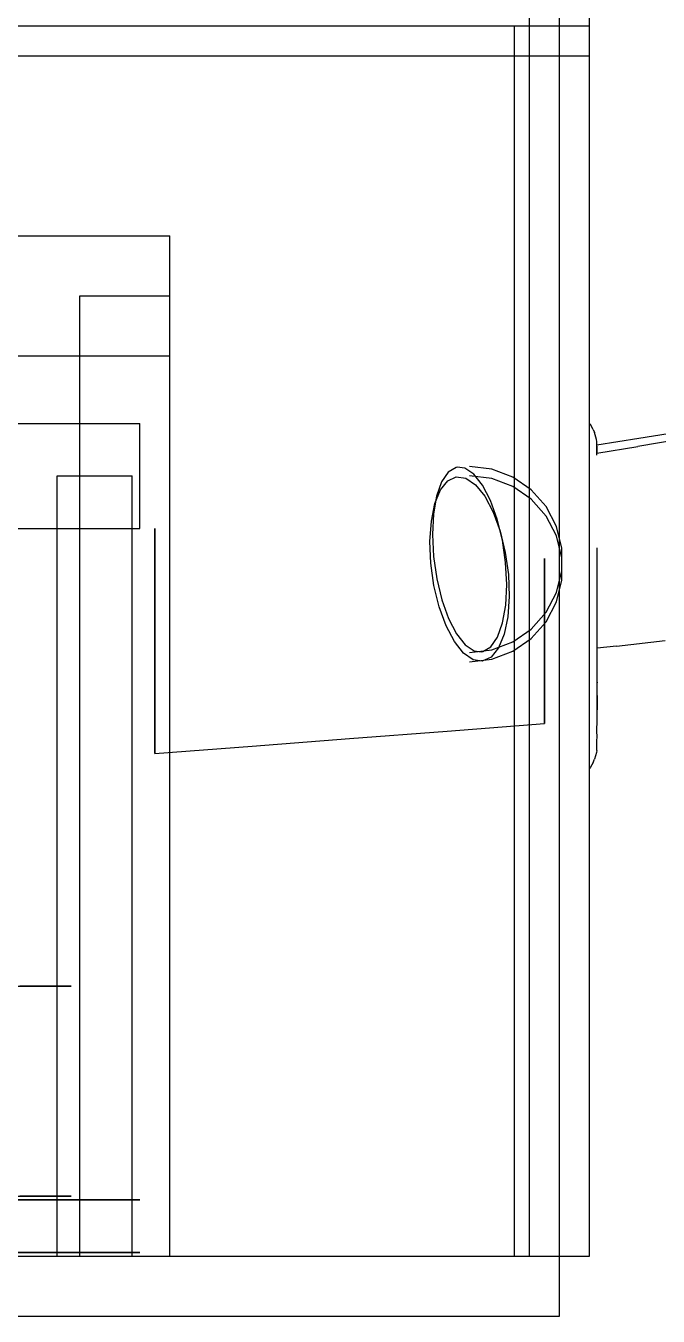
# Model space of a CAD drawing. Header units: millimetres. Extents: x -610 to 577, y -771 to 522.
# Drawn here: x 324.4 to 366.6, y 105 to 191 of the extents above; entities that cross this region are included whole.
import ezdxf

# ---------------------------------------------------------------- set-up
doc = ezdxf.new("R2010")
doc.units = ezdxf.units.MM
doc.layers.add('HIDDEN', color=8, linetype='Continuous')
doc.layers.add('VISIBLE', color=7, linetype='Continuous')

msp = doc.modelspace()

# ---------------------------------------------------------------- linework, layer by layer
at = {"layer": 'HIDDEN'}
for points in [[(358, 189), (358, 193)], [(358, 189), (358, 193)], [(360, 189), (360, 193)], [(360, 189), (360, 193)], [(360, 189), (360, 193)], [(362, 189), (362, 193)], [(253, 191), (357, 191)], [(253, 191), (357, 191)], [(253, 191), (357, 191)], [(253, 191), (357, 191)], [(357, 109), (357, 191)], [(357, 191), (360, 191)], [(357, 189), (357, 191)], [(357, 191), (360, 191)], [(357, 109), (357, 191)], [(357, 189), (357, 191)], [(357, 109), (357, 191)], [(357, 109), (357, 191)], [(358, 109), (358, 191)], [(358, 191), (362, 191)], [(358, 109), (358, 191)], [(358, 191), (362, 191)], [(358, 109), (358, 191)], [(358, 191), (362, 191)], [(360, 109), (360, 191)], [(360, 109), (360, 191)], [(362, 109), (362, 191)], [(362, 109), (362, 191)], [(362, 109), (362, 191)], [(362, 189), (362, 191)], [(250, 189), (360, 189)], [(250, 189), (360, 189)], [(250, 189), (360, 189)], [(358, 189), (362, 189)], [(358, 189), (362, 189)], [(276, 177), (334, 177)], [(276, 177), (334, 177)], [(334, 169), (334, 177)], [(334, 169), (334, 177)], [(328, 109), (328, 173)], [(328, 173), (334, 173)], [(328, 109), (328, 173)], [(328, 173), (334, 173)], [(334, 109), (334, 173)], [(334, 109), (334, 173)], [(276, 169), (334, 169)], [(276, 169), (334, 169)], [(278, 164.5), (332, 164.5)], [(278, 164.5), (332, 164.5)], [(332, 157.5), (332, 164.5)], [(332, 157.5), (332, 164.5)], [(326.5, 109), (326.5, 161)], [(326.5, 161), (331.5, 161)], [(326.5, 109), (326.5, 161)], [(326.5, 161), (331.5, 161)], [(331.5, 109), (331.5, 161)], [(331.5, 109), (331.5, 161)], [(352.577, 161.254), (352.131, 160.608)], [(352.561, 160.675), (353.114, 160.938)], [(353.105, 161.563), (352.577, 161.254)], [(353.17, 161.576), (353.105, 161.563)], [(353.114, 160.938), (353.758, 160.851)], [(353.685, 161.515), (353.17, 161.576)], [(354.283, 161.113), (353.685, 161.515)], [(353.758, 160.851), (354.396, 160.409)], [(355.484, 161.452), (354, 161.632)], [(355.484, 160.822), (354, 161.002)], [(354.865, 160.382), (354.283, 161.113)], [(356.881, 160.922), (355.484, 161.452)], [(356.881, 160.292), (355.484, 160.822)], [(358.111, 160.073), (356.881, 160.922)], [(351.694, 159.153), (352.072, 160.067)], [(352.131, 160.608), (351.795, 159.66)], [(352.072, 160.067), (352.561, 160.675)], [(354.396, 160.409), (355.01, 159.641)], [(355.396, 159.362), (354.865, 160.382)], [(358.111, 159.443), (356.881, 160.292)], [(359.102, 158.954), (358.111, 160.073)], [(351.451, 157.987), (351.694, 159.153)], [(351.795, 159.66), (351.586, 158.467)], [(355.01, 159.641), (355.566, 158.593)], [(355.847, 158.114), (355.396, 159.362)], [(359.102, 158.324), (358.111, 159.443)], [(351.586, 158.467), (351.518, 157.097)], [(355.566, 158.593), (356.031, 157.323)], [(359.797, 157.63), (359.102, 158.954)], [(359.797, 157.001), (359.102, 158.324)], [(278, 157.5), (332, 157.5)], [(278, 157.5), (332, 157.5)], [(333, 157.5), (333, 157.282)], [(333, 157.282), (333, 157.5)], [(333, 157.5), (333, 157.282)], [(333, 157.282), (333, 157.5)], [(333, 157.5), (333, 157.282)], [(333, 157.282), (333, 157.5)], [(333, 157.5), (333, 157.282)], [(333, 157.282), (333, 157.5)], [(351.355, 156.635), (351.451, 157.987)], [(356.19, 156.711), (355.847, 158.114)], [(360.155, 156.179), (359.797, 157.63)], [(333, 157.282), (333, 156.641)], [(333, 156.641), (333, 157.282)], [(333, 157.282), (333, 156.641)], [(333, 156.641), (333, 157.282)], [(333, 157.282), (333, 156.641)], [(333, 156.641), (333, 157.282)], [(333, 157.282), (333, 156.641)], [(333, 156.641), (333, 157.282)], [(333, 156.641), (333, 155.614)], [(333, 155.614), (333, 156.641)], [(333, 156.641), (333, 155.614)], [(333, 155.614), (333, 156.641)], [(333, 156.641), (333, 155.614)], [(333, 155.614), (333, 156.641)], [(333, 156.641), (333, 155.614)], [(333, 155.614), (333, 156.641)], [(351.414, 155.177), (351.355, 156.635)], [(351.518, 157.097), (351.594, 155.631)], [(356.031, 157.323), (356.378, 155.907)], [(356.406, 155.233), (356.19, 156.711)], [(360.155, 155.549), (359.797, 157.001)], [(356.378, 155.907), (356.586, 154.427)], [(360.155, 154.684), (360.155, 156.179)], [(333, 155.614), (333, 154.26)], [(333, 154.26), (333, 155.614)], [(333, 155.614), (333, 154.26)], [(333, 154.26), (333, 155.614)], [(333, 155.614), (333, 154.26)], [(333, 154.26), (333, 155.614)], [(333, 155.614), (333, 154.26)], [(333, 154.26), (333, 155.614)], [(351.622, 153.697), (351.414, 155.177)], [(351.594, 155.631), (351.81, 154.153)], [(356.482, 153.766), (356.406, 155.233)], [(359, 155.5), (359, 155.34)], [(359, 155.34), (359, 155.5)], [(359, 155.5), (359, 155.34)], [(359, 155.34), (359, 155.5)], [(359, 155.5), (359, 155.34)], [(359, 155.34), (359, 155.5)], [(359, 155.5), (359, 155.34)], [(359, 155.34), (359, 155.5)], [(359, 155.34), (359, 154.87)], [(359, 154.87), (359, 155.34)], [(359, 155.34), (359, 154.87)], [(359, 154.87), (359, 155.34)], [(359, 155.34), (359, 154.87)], [(359, 154.87), (359, 155.34)], [(359, 155.34), (359, 154.87)], [(359, 154.87), (359, 155.34)], [(359, 154.87), (359, 154.117)], [(359, 154.117), (359, 154.87)], [(359, 154.87), (359, 154.117)], [(359, 154.117), (359, 154.87)], [(359, 154.87), (359, 154.117)], [(359, 154.117), (359, 154.87)], [(359, 154.87), (359, 154.117)], [(359, 154.117), (359, 154.87)], [(360.155, 154.055), (360.155, 155.549)], [(333, 154.26), (333, 152.66)], [(333, 152.66), (333, 154.26)], [(333, 154.26), (333, 152.66)], [(333, 152.66), (333, 154.26)], [(333, 154.26), (333, 152.66)], [(333, 152.66), (333, 154.26)], [(333, 154.26), (333, 152.66)], [(333, 152.66), (333, 154.26)], [(351.81, 154.153), (352.153, 152.749)], [(356.586, 154.427), (356.645, 152.969)], [(359, 154.117), (359, 153.124)], [(359, 153.124), (359, 154.117)], [(359, 154.117), (359, 153.124)], [(359, 153.124), (359, 154.117)], [(359, 154.117), (359, 153.124)], [(359, 153.124), (359, 154.117)], [(359, 154.117), (359, 153.124)], [(359, 153.124), (359, 154.117)], [(359.797, 153.233), (360.155, 154.684)], [(359.797, 152.604), (360.155, 154.055)], [(351.969, 152.281), (351.622, 153.697)], [(356.414, 152.397), (356.482, 153.766)], [(359, 153.124), (359, 151.95)], [(359, 151.95), (359, 153.124)], [(359, 153.124), (359, 151.95)], [(359, 151.95), (359, 153.124)], [(359, 153.124), (359, 151.95)], [(359, 151.95), (359, 153.124)], [(359, 153.124), (359, 151.95)], [(359, 151.95), (359, 153.124)], [(359.102, 151.91), (359.797, 153.233)], [(333, 152.66), (333, 150.904)], [(333, 150.904), (333, 152.66)], [(333, 152.66), (333, 150.904)], [(333, 150.904), (333, 152.66)], [(333, 152.66), (333, 150.904)], [(333, 150.904), (333, 152.66)], [(333, 152.66), (333, 150.904)], [(333, 150.904), (333, 152.66)], [(352.434, 151.012), (351.969, 152.281)], [(352.153, 152.749), (352.604, 151.501)], [(356.205, 151.203), (356.414, 152.397)], [(356.645, 152.969), (356.549, 151.617)], [(359.102, 151.28), (359.797, 152.604)], [(352.604, 151.501), (353.135, 150.482)], [(356.549, 151.617), (356.306, 150.451)], [(358.111, 150.791), (359.102, 151.91)], [(359, 151.95), (359, 150.663)], [(359, 150.663), (359, 151.95)], [(359, 151.95), (359, 150.663)], [(359, 150.663), (359, 151.95)], [(359, 151.95), (359, 150.663)], [(359, 150.663), (359, 151.95)], [(359, 151.95), (359, 150.663)], [(359, 150.663), (359, 151.95)], [(333, 150.904), (333, 149.096)], [(333, 149.096), (333, 150.904)], [(333, 150.904), (333, 149.096)], [(333, 149.096), (333, 150.904)], [(333, 150.904), (333, 149.096)], [(333, 149.096), (333, 150.904)], [(333, 150.904), (333, 149.096)], [(333, 149.096), (333, 150.904)], [(352.99, 149.963), (352.434, 151.012)], [(355.869, 150.256), (356.205, 151.203)], [(356.881, 149.942), (358.111, 150.791)], [(358.111, 150.161), (359.102, 151.28)], [(359, 150.663), (359, 149.337)], [(359, 149.337), (359, 150.663)], [(359, 150.663), (359, 149.337)], [(359, 149.337), (359, 150.663)], [(359, 150.663), (359, 149.337)], [(359, 149.337), (359, 150.663)], [(359, 150.663), (359, 149.337)], [(359, 149.337), (359, 150.663)], [(353.604, 149.195), (352.99, 149.963)], [(353.135, 150.482), (353.717, 149.75)], [(353.717, 149.75), (354.315, 149.349)], [(355.423, 149.609), (355.869, 150.256)], [(355.484, 149.412), (356.881, 149.942)], [(356.306, 150.451), (355.928, 149.537)], [(356.881, 149.312), (358.111, 150.161)], [(333, 149.096), (333, 147.34)], [(333, 147.34), (333, 149.096)], [(333, 149.096), (333, 147.34)], [(333, 147.34), (333, 149.096)], [(333, 149.096), (333, 147.34)], [(333, 147.34), (333, 149.096)], [(333, 149.096), (333, 147.34)], [(333, 147.34), (333, 149.096)], [(354.242, 148.753), (353.604, 149.195)], [(354, 149.232), (355.484, 149.412)], [(354, 148.602), (355.484, 148.782)], [(354.315, 149.349), (354.781, 149.281)], [(354.781, 149.281), (354.895, 149.301)], [(355.439, 148.929), (354.83, 148.658)], [(354.895, 149.301), (355.423, 149.609)], [(355.928, 149.537), (355.439, 148.929)], [(355.484, 148.782), (356.881, 149.312)], [(359, 149.337), (359, 148.05)], [(359, 148.05), (359, 149.337)], [(359, 149.337), (359, 148.05)], [(359, 148.05), (359, 149.337)], [(359, 149.337), (359, 148.05)], [(359, 148.05), (359, 149.337)], [(359, 149.337), (359, 148.05)], [(359, 148.05), (359, 149.337)], [(354.83, 148.658), (354.242, 148.753)], [(359, 148.05), (359, 146.876)], [(359, 146.876), (359, 148.05)], [(359, 148.05), (359, 146.876)], [(359, 146.876), (359, 148.05)], [(359, 148.05), (359, 146.876)], [(359, 146.876), (359, 148.05)], [(359, 148.05), (359, 146.876)], [(359, 146.876), (359, 148.05)], [(333, 147.34), (333, 145.74)], [(333, 145.74), (333, 147.34)], [(333, 147.34), (333, 145.74)], [(333, 145.74), (333, 147.34)], [(333, 147.34), (333, 145.74)], [(333, 145.74), (333, 147.34)], [(333, 147.34), (333, 145.74)], [(333, 145.74), (333, 147.34)], [(359, 146.876), (359, 145.883)], [(359, 145.883), (359, 146.876)], [(359, 146.876), (359, 145.883)], [(359, 145.883), (359, 146.876)], [(359, 146.876), (359, 145.883)], [(359, 145.883), (359, 146.876)], [(359, 146.876), (359, 145.883)], [(359, 145.883), (359, 146.876)], [(333, 145.74), (333, 144.386)], [(333, 144.386), (333, 145.74)], [(333, 145.74), (333, 144.386)], [(333, 144.386), (333, 145.74)], [(333, 145.74), (333, 144.386)], [(333, 144.386), (333, 145.74)], [(333, 145.74), (333, 144.386)], [(333, 144.386), (333, 145.74)], [(359, 145.883), (359, 145.13)], [(359, 145.13), (359, 145.883)], [(359, 145.883), (359, 145.13)], [(359, 145.13), (359, 145.883)], [(359, 145.883), (359, 145.13)], [(359, 145.13), (359, 145.883)], [(359, 145.883), (359, 145.13)], [(359, 145.13), (359, 145.883)], [(352.5, 144), (359, 144.5)], [(352.5, 144), (359, 144.5)], [(352.5, 144), (359, 144.5)], [(352.5, 144), (359, 144.5)], [(359, 145.13), (359, 144.66)], [(359, 144.66), (359, 145.13)], [(359, 145.13), (359, 144.66)], [(359, 144.66), (359, 145.13)], [(359, 145.13), (359, 144.66)], [(359, 144.66), (359, 145.13)], [(359, 145.13), (359, 144.66)], [(359, 144.66), (359, 145.13)], [(359, 144.66), (359, 144.5)], [(359, 144.5), (359, 144.66)], [(359, 144.66), (359, 144.5)], [(359, 144.5), (359, 144.66)], [(359, 144.66), (359, 144.5)], [(359, 144.5), (359, 144.66)], [(359, 144.66), (359, 144.5)], [(359, 144.5), (359, 144.66)], [(333, 144.386), (333, 143.359)], [(333, 143.359), (333, 144.386)], [(333, 144.386), (333, 143.359)], [(333, 143.359), (333, 144.386)], [(333, 144.386), (333, 143.359)], [(333, 143.359), (333, 144.386)], [(333, 144.386), (333, 143.359)], [(333, 143.359), (333, 144.386)], [(346, 143.5), (352.5, 144)], [(346, 143.5), (352.5, 144)], [(346, 143.5), (352.5, 144)], [(346, 143.5), (352.5, 144)], [(333, 143.359), (333, 142.718)], [(333, 142.718), (333, 143.359)], [(333, 143.359), (333, 142.718)], [(333, 142.718), (333, 143.359)], [(333, 143.359), (333, 142.718)], [(333, 142.718), (333, 143.359)], [(333, 143.359), (333, 142.718)], [(333, 142.718), (333, 143.359)], [(333, 142.5), (339.5, 143)], [(333, 142.5), (339.5, 143)], [(333, 142.5), (339.5, 143)], [(333, 142.5), (339.5, 143)], [(339.5, 143), (346, 143.5)], [(339.5, 143), (346, 143.5)], [(339.5, 143), (346, 143.5)], [(339.5, 143), (346, 143.5)], [(333, 142.718), (333, 142.5)], [(333, 142.5), (333, 142.718)], [(333, 142.718), (333, 142.5)], [(333, 142.5), (333, 142.718)], [(333, 142.718), (333, 142.5)], [(333, 142.5), (333, 142.718)], [(333, 142.718), (333, 142.5)], [(333, 142.5), (333, 142.718)], [(323.445, 127), (324.442, 127)], [(324.965, 127), (324, 127)], [(324.442, 127), (325.368, 127)], [(325.828, 127), (324.965, 127)], [(325.368, 127), (326.169, 127)], [(326.54, 127), (325.828, 127)], [(326.169, 127), (326.798, 127)], [(327.058, 127), (326.54, 127)], [(326.798, 127), (327.219, 127)], [(327.353, 127), (327.058, 127)], [(327.219, 127), (327.408, 127)], [(327.417, 127), (327.353, 127)], [(327.408, 127), (327.417, 127)], [(326.358, 112.75), (321.784, 112.75)], [(322.635, 112.75), (325.271, 112.75)], [(323.445, 113), (324.442, 113)], [(325.843, 112.75), (323.552, 112.75)], [(323.972, 112.75), (328.018, 112.75)], [(324.965, 113), (324, 113)], [(324.442, 113), (325.368, 113)], [(325.828, 113), (324.965, 113)], [(325.271, 112.75), (326.728, 112.75)], [(325.368, 113), (326.169, 113)], [(326.54, 113), (325.828, 113)], [(326.922, 112.75), (325.843, 112.75)], [(326.169, 113), (326.798, 113)], [(329.69, 112.75), (326.358, 112.75)], [(327.058, 113), (326.54, 113)], [(326.728, 112.75), (327, 112.75)], [(326.798, 113), (327.219, 113)], [(327, 112.75), (326.922, 112.75)], [(327.353, 113), (327.058, 113)], [(327.219, 113), (327.408, 113)], [(327.417, 113), (327.353, 113)], [(327.408, 113), (327.417, 113)], [(328.018, 112.75), (330.727, 112.75)], [(331.588, 112.75), (329.69, 112.75)], [(330.727, 112.75), (331.94, 112.75)], [(332, 112.75), (331.588, 112.75)], [(331.94, 112.75), (332, 112.75)], [(326.358, 109.25), (321.784, 109.25)], [(322.635, 109.25), (325.271, 109.25)], [(325.843, 109.25), (323.552, 109.25)], [(323.972, 109.25), (328.018, 109.25)], [(325.271, 109.25), (326.728, 109.25)], [(326.922, 109.25), (325.843, 109.25)], [(329.69, 109.25), (326.358, 109.25)], [(326.728, 109.25), (327, 109.25)], [(327, 109.25), (326.922, 109.25)], [(328.018, 109.25), (330.727, 109.25)], [(331.588, 109.25), (329.69, 109.25)], [(330.727, 109.25), (331.94, 109.25)], [(332, 109.25), (331.588, 109.25)], [(331.94, 109.25), (332, 109.25)], [(250, 109), (360, 109)], [(253, 109), (357, 109)], [(253, 109), (357, 109)], [(253, 109), (357, 109)], [(326.5, 109), (331.5, 109)], [(326.5, 109), (331.5, 109)], [(328, 109), (334, 109)], [(328, 109), (334, 109)], [(357, 109), (360, 109)], [(358, 109), (360, 109)], [(358, 109), (362, 109)], [(358, 109), (362, 109)], [(358, 109), (362, 109)], [(358, 109), (360, 109)], [(360, 105), (360, 109)], [(250, 105), (360, 105)]]:
    msp.add_lwpolyline(points, dxfattribs=at)
at = {"layer": 'VISIBLE'}
for points in [[(360, 189), (360, 193)], [(362, 191), (362, 193)], [(358, 109), (358, 191)], [(358, 191), (362, 191)], [(362, 109), (362, 191)], [(250, 189), (360, 189)], [(357, 109), (357, 189)], [(357, 109), (357, 189)], [(362.057, 164.42), (362, 164.494)], [(362.245, 164.095), (362.057, 164.42)], [(371.718, 164.521), (365.294, 163.501)], [(362.245, 164.095), (362.338, 163.887)], [(362.459, 163.434), (362.338, 163.887)], [(362.482, 163.301), (362.459, 163.434)], [(365.294, 163.501), (362.491, 163.056)], [(371.397, 164), (365.233, 162.968)], [(362.489, 162.927), (362.482, 163.301)], [(362.483, 162.981), (362.489, 162.927)], [(362.499, 162.389), (362.483, 162.981)], [(362.488, 162.961), (362.496, 162.983)], [(362.496, 162.983), (362.499, 162.51)], [(362.496, 162.509), (365.233, 162.968)], [(362.5, 155.393), (362.5, 156.21)], [(362.5, 154.224), (362.5, 155.393)], [(362.5, 153), (362.5, 154.224)], [(362.5, 151.776), (362.5, 153)], [(362.5, 150.607), (362.5, 151.776)], [(362.5, 149.397), (362.5, 150.607)], [(363.81, 149.665), (362.5, 149.518)], [(363.81, 149.665), (367.041, 150.028)], [(362.5, 149.397), (362.5, 149.407)], [(362.5, 148.353), (362.5, 149.397)], [(362.5, 147.251), (362.5, 148.353)], [(362.5, 146.369), (362.5, 147.251)], [(362.5, 147.251), (362.5, 147.222)], [(362.5, 145.438), (362.5, 146.369)], [(362.5, 146.369), (362.5, 145.412)], [(362.5, 144.77), (362.5, 145.438)], [(362.499, 143.956), (362.5, 144.77)], [(362.496, 143.312), (362.5, 143.65)], [(362.5, 143.65), (362.499, 143.956)], [(362.482, 142.774), (362.482, 143.301)], [(362.482, 142.774), (362.482, 142.932)], [(362.482, 142.774), (362.482, 142.932)], [(362.482, 142.774), (362.482, 142.932)], [(362.482, 142.699), (362.482, 142.774)], [(362.495, 143.071), (362.496, 143.312)], [(362.245, 141.905), (362.057, 141.58)], [(362.245, 141.905), (362.338, 142.113)], [(362.459, 142.566), (362.338, 142.113)], [(362.482, 142.699), (362.459, 142.566)], [(362.057, 141.58), (362, 141.506)], [(288.5, 109), (358, 109)], [(288.5, 109), (357, 109)], [(357, 109), (358, 109)], [(358, 109), (362, 109)], [(360, 105), (360, 109)], [(288.5, 105), (360, 105)]]:
    msp.add_lwpolyline(points, dxfattribs=at)

doc.saveas('drawing.dxf')
